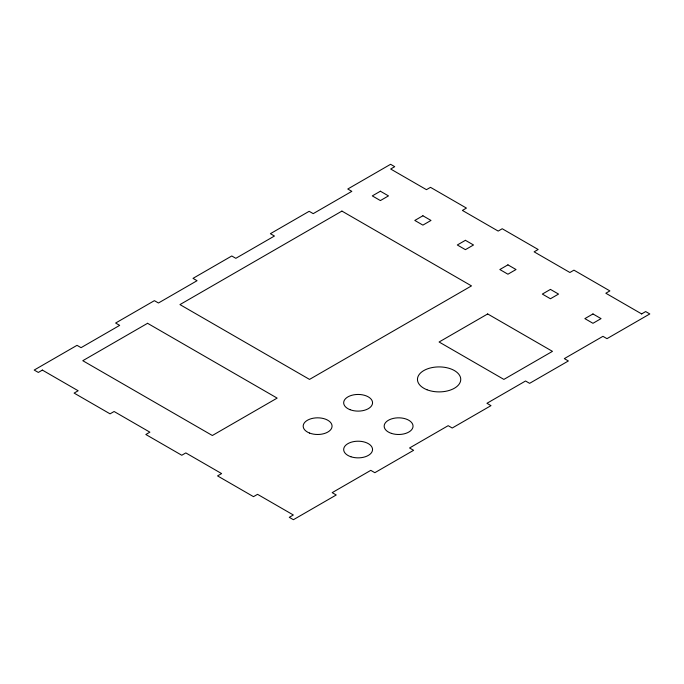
<?xml version="1.0" encoding="UTF-8"?>
<svg xmlns="http://www.w3.org/2000/svg" width="684" height="684" viewBox="0 0 684 684"><rect width="100%" height="100%" fill="white"/><g stroke="black" fill="none" stroke-linecap="round" stroke-linejoin="round"><path stroke-width="1.03" d="M42.374 370.095L38.33 372.438L34.2 370.053L77.018 345.334L81.063 347.669L119.674 325.379L115.63 323.036L154.396 300.661L158.449 302.995L197.06 280.705L193.008 278.362L231.782 255.978L235.826 258.321L274.438 236.023L270.394 233.689L309.159 211.305L313.204 213.647L351.824 191.349L347.771 189.015L390.59 164.297L394.711 166.674L390.667 169.016L426.448 189.673L430.501 187.339L466.437 208.09L462.393 210.424L498.174 231.081L502.227 228.747L538.163 249.498L534.119 251.832L569.9 272.497L573.944 270.154L609.889 290.905L605.836 293.239L641.703 313.947M641.626 313.905L645.67 311.562L649.8 313.947L606.982 338.666L602.937 336.331L564.326 358.621L568.37 360.964L529.604 383.339L525.551 381.005L486.94 403.295L490.992 405.638L452.218 428.022L448.174 425.679L409.562 447.977L413.606 450.311L374.841 472.695L370.796 470.353L332.176 492.651L336.229 494.985L293.41 519.703L289.289 517.326L293.333 514.984L257.552 494.327L253.499 496.661L217.563 475.91L221.607 473.576L185.826 452.919L181.773 455.253L145.837 434.502L149.882 432.168L114.1 411.503L110.056 413.846L74.111 393.095L78.164 390.761L42.297 370.053M147.573 323.301L82.79 360.699L212.356 435.503L277.14 398.105L147.573 323.301M341.923 211.091L179.96 304.594L309.527 379.406L471.49 285.895L341.923 211.091M380.389 191.221L372.293 195.898L380.389 200.574L388.486 195.898L380.389 191.221M422.9 215.768L414.803 220.445L422.9 225.113L430.997 220.445L422.9 215.768M465.419 240.315L457.314 244.983L465.419 249.66L473.516 244.983L465.419 240.315M507.93 264.853L499.833 269.53L507.93 274.207L516.027 269.53L507.93 264.853M487.683 313.947L439.094 342L503.877 379.406L552.467 351.354L487.683 313.947M550.44 289.4L542.344 294.077L550.44 298.754L558.546 294.077L550.44 289.4M592.96 313.947L584.863 318.624L592.96 323.301L601.056 318.624L592.96 313.947M350.028 409.682A14.432 8.328 0 0 0 372.515 403.372A14.432 8.328 0 0 0 351.815 395.284A14.432 8.328 0 0 0 350.028 409.682M391.393 433.374A14.432 8.328 0 0 0 413.042 426.158A14.432 8.328 0 0 0 391.393 418.941A14.432 8.328 0 0 0 391.393 433.374M309.544 433.058A14.432 8.328 0 0 0 332.022 426.748A14.432 8.328 0 0 0 311.323 418.659A14.432 8.328 0 0 0 309.544 433.058M350.901 456.75A14.432 8.328 0 0 0 372.549 449.533A14.432 8.328 0 0 0 350.901 442.317A14.432 8.328 0 0 0 350.901 456.75M426.97 389.752A21.649 12.5 0 0 0 460.691 380.295A21.649 12.5 0 0 0 429.637 368.163A21.649 12.5 0 0 0 426.97 389.752"/></g></svg>
